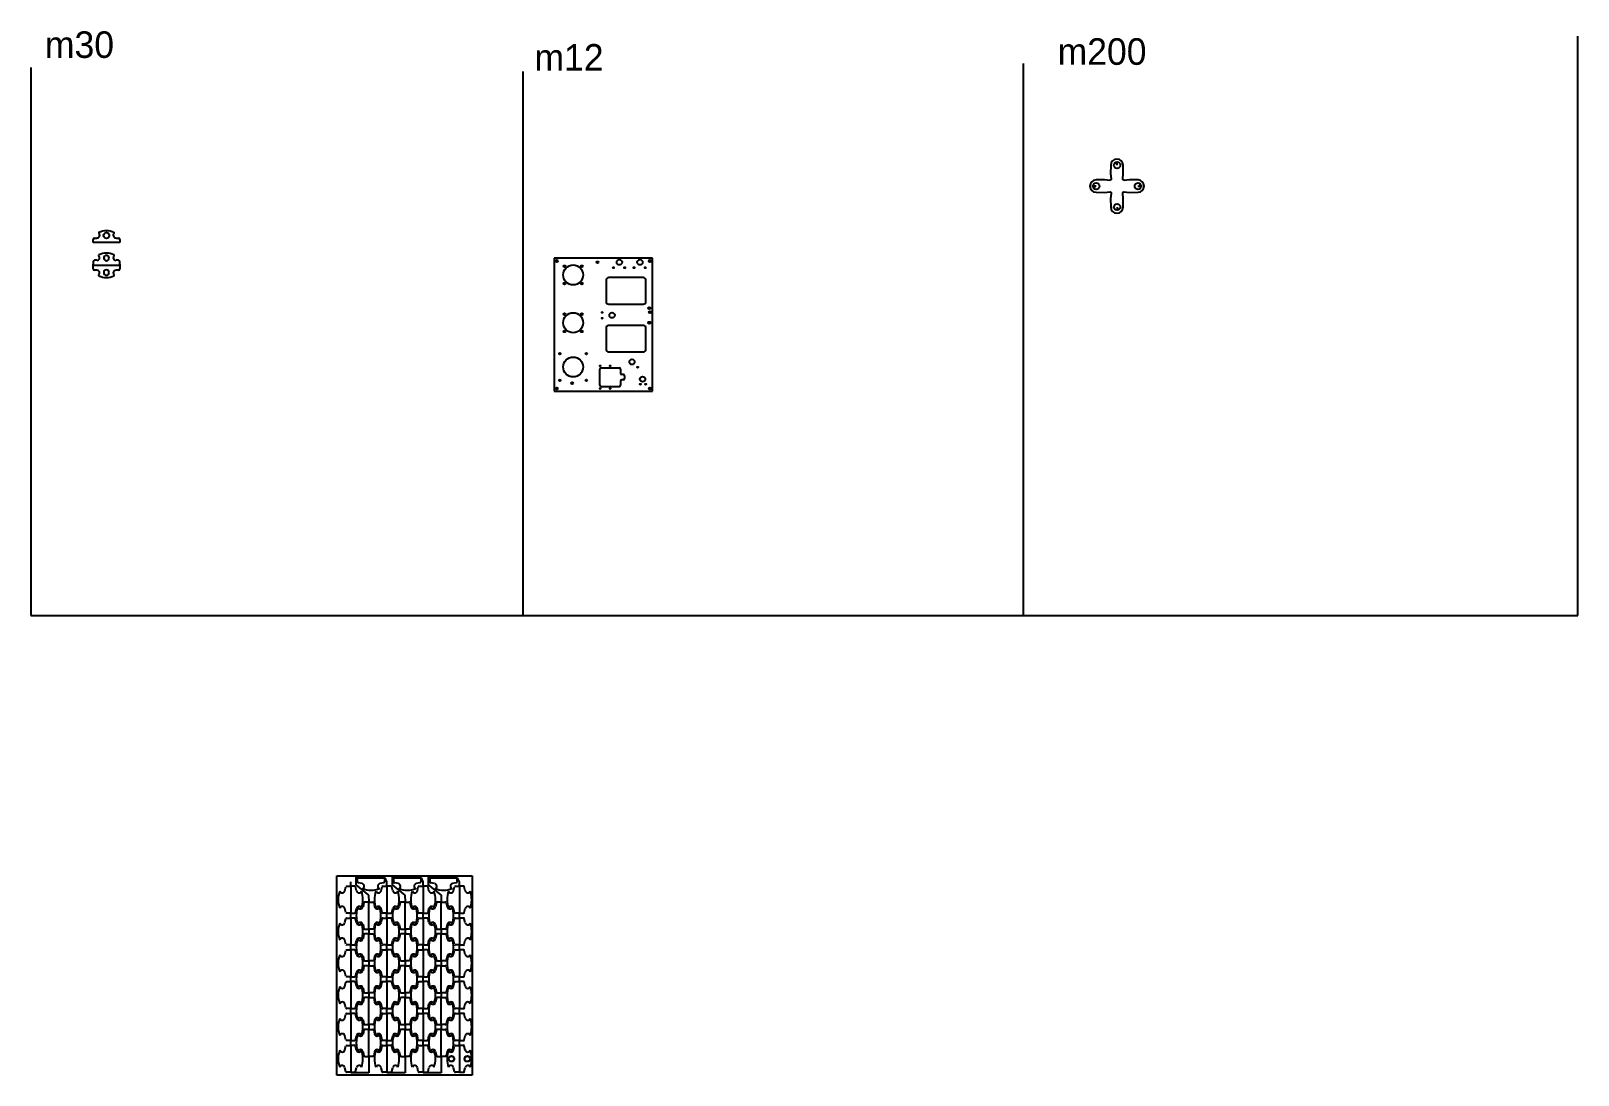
# Model space of a CAD drawing. Extents: x -2938 to 8704, y -3088 to 4774.
import ezdxf

# ---------------------------------------------------------------- set-up
doc = ezdxf.new("R2010")
doc.units = 0
doc.layers.get('0').update_dxf_attribs({"linetype": 'CONTINUOUS'})

msp = doc.modelspace()

# ---------------------------------------------------------------- linework, layer by layer
for p, q in [((8704, 372), (8704, 4734)), ((-2938, 4499), (-2938, 372)), ((765, 372), (765, 4469)), ((4530, 372), (4530, 4530)), ((-2470, 3180), (-2470, 3205)), ((-2270, 3180), (-2470, 3180)), ((-2460, 3215), (-2442, 3215)), ((-2298, 3215), (-2280, 3215)), ((-2270, 3205), (-2270, 3180)), ((-2471, 3036), (-2471, 3010)), ((-2442, 3047), (-2460, 3047)), ((-2381, 3067), (-2391, 3064)), ((-2391, 3064), (-2381, 3062)), ((-2280, 3047), (-2298, 3047)), ((-2269, 3010), (-2269, 3036)), ((1000, 3062), (1000, 2062)), ((1740, 3062), (1000, 3062)), ((1740, 2062), (1740, 3062)), ((-2471, 3010), (-2478, 3010)), ((-2471, 2984), (-2471, 3010)), ((-2471, 3010), (-2269, 3010)), ((-2442, 2973), (-2460, 2973)), ((-2391, 2955), (-2381, 2957)), ((-2381, 2952), (-2391, 2955)), ((-2280, 2973), (-2298, 2973)), ((-2262, 3010), (-2269, 3010)), ((-2269, 3010), (-2269, 2984)), ((1670, 2917), (1410, 2917)), ((1390, 2897), (1390, 2737)), ((1690, 2737), (1690, 2897)), ((1410, 2717), (1670, 2717)), ((1740, 2577), (1740, 2687)), ((1740, 2062), (1740, 2577)), ((1390, 2537), (1390, 2377)), ((1670, 2557), (1410, 2557)), ((1690, 2377), (1690, 2537)), ((1410, 2357), (1670, 2357)), ((1342, 2107), (1342, 2227)), ((1352, 2237), (1488, 2237)), ((1498, 2227), (1498, 2197)), ((1352, 2097), (1488, 2097)), ((1498, 2137), (1498, 2107)), ((1518, 2187), (1508, 2187)), ((1518, 2147), (1508, 2147)), ((1528, 2177), (1528, 2157)), ((1000, 2062), (1740, 2062)), ((-2938, 372), (765, 372)), ((765, 372), (4530, 372)), ((4530, 372), (8704, 372)), ((-637, -1588), (383, -1588)), ((-637, -3088), (-637, -1588)), ((-278, -1598), (-493, -1598)), ((-493, -1598), (-493, -1655)), ((-481, -1633), (-481, -1603)), ((-481, -1603), (-278, -1603)), ((-278, -1603), (-278, -1598)), ((-273, -1603), (-278, -1603)), ((-278, -1603), (-278, -1633)), ((-259, -1632), (-273, -1603)), ((-5, -1598), (-220, -1598)), ((-220, -1598), (-220, -1655)), ((-208, -1633), (-208, -1603)), ((-208, -1603), (-5, -1603)), ((-5, -1603), (-5, -1598)), ((0, -1603), (-5, -1603)), ((-5, -1603), (-5, -1633)), ((14, -1632), (0, -1603)), ((268, -1598), (52, -1598)), ((52, -1598), (52, -1655)), ((65, -1633), (65, -1603)), ((65, -1603), (268, -1603)), ((268, -1603), (268, -1598)), ((273, -1603), (268, -1603)), ((268, -1603), (268, -1633)), ((286, -1632), (273, -1603)), ((383, -1588), (383, -3088)), ((-576, -1700), (-569, -1671)), ((-563, -1665), (-532, -1665)), ((-532, -1665), (-532, -1632)), ((-502, -1665), (-532, -1665)), ((-532, -1665), (-532, -1868)), ((-489, -1700), (-495, -1671)), ((-493, -1655), (-397, -1732)), ((-446, -1646), (-475, -1639)), ((-397, -1732), (-396, -1782)), ((-283, -1639), (-312, -1646)), ((-303, -1700), (-296, -1671)), ((-290, -1665), (-259, -1665)), ((-259, -1665), (-259, -1632)), ((-229, -1665), (-259, -1665)), ((-259, -1665), (-259, -1868)), ((-216, -1700), (-222, -1671)), ((-220, -1655), (-124, -1732)), ((-173, -1646), (-203, -1639)), ((-124, -1732), (-123, -1782)), ((-10, -1639), (-40, -1646)), ((-30, -1700), (-23, -1671)), ((-17, -1665), (14, -1665)), ((14, -1665), (14, -1632)), ((44, -1665), (14, -1665)), ((14, -1665), (14, -1868)), ((57, -1700), (50, -1671)), ((52, -1655), (149, -1732)), ((100, -1646), (70, -1639)), ((149, -1732), (150, -1782)), ((263, -1639), (233, -1646)), ((243, -1700), (250, -1671)), ((256, -1665), (286, -1665)), ((286, -1665), (286, -1632)), ((317, -1665), (286, -1665)), ((286, -1665), (286, -1868)), ((330, -1700), (323, -1671)), ((-569, -1863), (-576, -1834)), ((-495, -1863), (-489, -1834)), ((-433, -1790), (-439, -1820)), ((-396, -1785), (-426, -1785)), ((-396, -1782), (-396, -1785)), ((-396, -1785), (-366, -1785)), ((-396, -1988), (-396, -1785)), ((-359, -1790), (-353, -1820)), ((-296, -1863), (-303, -1834)), ((-222, -1863), (-216, -1834)), ((-160, -1790), (-167, -1820)), ((-123, -1785), (-154, -1785)), ((-123, -1782), (-123, -1785)), ((-123, -1785), (-93, -1785)), ((-123, -1988), (-123, -1785)), ((-86, -1790), (-80, -1820)), ((-23, -1863), (-30, -1834)), ((50, -1863), (57, -1834)), ((113, -1790), (106, -1820)), ((150, -1785), (119, -1785)), ((150, -1782), (150, -1785)), ((150, -1785), (180, -1785)), ((150, -1988), (150, -1785)), ((187, -1790), (193, -1820)), ((250, -1863), (243, -1834)), ((323, -1863), (330, -1834)), ((-576, -1940), (-569, -1910)), ((-532, -1868), (-563, -1868)), ((-563, -1905), (-532, -1905)), ((-532, -1871), (-532, -1868)), ((-532, -1868), (-502, -1868)), ((-532, -1905), (-532, -1871)), ((-502, -1905), (-532, -1905)), ((-532, -1905), (-532, -2108)), ((-489, -1940), (-495, -1910)), ((-439, -1953), (-433, -1983)), ((-353, -1953), (-359, -1983)), ((-303, -1940), (-296, -1910)), ((-259, -1868), (-290, -1868)), ((-290, -1905), (-259, -1905)), ((-259, -1871), (-259, -1868)), ((-259, -1868), (-229, -1868)), ((-259, -1905), (-259, -1871)), ((-229, -1905), (-259, -1905)), ((-259, -1905), (-259, -2108)), ((-216, -1940), (-222, -1910)), ((-167, -1953), (-160, -1983)), ((-80, -1953), (-86, -1983)), ((-30, -1940), (-23, -1910)), ((14, -1868), (-17, -1868)), ((-17, -1905), (14, -1905)), ((14, -1871), (14, -1868)), ((14, -1868), (44, -1868)), ((14, -1905), (14, -1871)), ((44, -1905), (14, -1905)), ((14, -1905), (14, -2108)), ((57, -1940), (50, -1910)), ((106, -1953), (113, -1983)), ((193, -1953), (187, -1983)), ((243, -1940), (250, -1910)), ((286, -1868), (256, -1868)), ((256, -1905), (286, -1905)), ((286, -1871), (286, -1868)), ((286, -1868), (317, -1868)), ((286, -1905), (286, -1871)), ((317, -1905), (286, -1905)), ((286, -1905), (286, -2108)), ((330, -1940), (323, -1910)), ((-569, -2103), (-576, -2073)), ((-495, -2103), (-489, -2073)), ((-433, -2030), (-439, -2060)), ((-426, -1988), (-396, -1988)), ((-396, -2025), (-426, -2025)), ((-366, -1988), (-396, -1988)), ((-396, -1988), (-396, -2022)), ((-396, -2022), (-396, -2025)), ((-396, -2025), (-366, -2025)), ((-396, -2228), (-396, -2025)), ((-359, -2030), (-353, -2060)), ((-296, -2103), (-303, -2073)), ((-222, -2103), (-216, -2073)), ((-160, -2030), (-167, -2060)), ((-154, -1988), (-123, -1988)), ((-123, -2025), (-154, -2025)), ((-93, -1988), (-123, -1988)), ((-123, -1988), (-123, -2022)), ((-123, -2022), (-123, -2025)), ((-123, -2025), (-93, -2025)), ((-123, -2228), (-123, -2025)), ((-86, -2030), (-80, -2060)), ((-23, -2103), (-30, -2073)), ((50, -2103), (57, -2073)), ((113, -2030), (106, -2060)), ((119, -1988), (150, -1988)), ((150, -2025), (119, -2025)), ((180, -1988), (150, -1988)), ((150, -1988), (150, -2022)), ((150, -2022), (150, -2025)), ((150, -2025), (180, -2025)), ((150, -2228), (150, -2025)), ((187, -2030), (193, -2060)), ((250, -2103), (243, -2073)), ((323, -2103), (330, -2073)), ((-576, -2180), (-569, -2150)), ((-532, -2108), (-563, -2108)), ((-563, -2145), (-532, -2145)), ((-532, -2111), (-532, -2108)), ((-532, -2108), (-502, -2108)), ((-532, -2145), (-532, -2111)), ((-502, -2145), (-532, -2145)), ((-532, -2145), (-532, -2348)), ((-489, -2180), (-495, -2150)), ((-439, -2193), (-433, -2223)), ((-353, -2193), (-359, -2223)), ((-303, -2180), (-296, -2150)), ((-259, -2108), (-290, -2108)), ((-290, -2145), (-259, -2145)), ((-259, -2111), (-259, -2108)), ((-259, -2108), (-229, -2108)), ((-259, -2145), (-259, -2111)), ((-229, -2145), (-259, -2145)), ((-259, -2145), (-259, -2348)), ((-216, -2180), (-222, -2150)), ((-167, -2193), (-160, -2223)), ((-80, -2193), (-86, -2223)), ((-30, -2180), (-23, -2150)), ((14, -2108), (-17, -2108)), ((-17, -2145), (14, -2145)), ((14, -2111), (14, -2108)), ((14, -2108), (44, -2108)), ((14, -2145), (14, -2111)), ((44, -2145), (14, -2145)), ((14, -2145), (14, -2348)), ((57, -2180), (50, -2150)), ((106, -2193), (113, -2223)), ((193, -2193), (187, -2223)), ((243, -2180), (250, -2150)), ((286, -2108), (256, -2108)), ((256, -2145), (286, -2145)), ((286, -2111), (286, -2108)), ((286, -2108), (317, -2108)), ((286, -2145), (286, -2111)), ((317, -2145), (286, -2145)), ((286, -2145), (286, -2348)), ((330, -2180), (323, -2150)), ((-569, -2343), (-576, -2313)), ((-495, -2343), (-489, -2313)), ((-433, -2270), (-439, -2300)), ((-426, -2228), (-396, -2228)), ((-396, -2265), (-426, -2265)), ((-366, -2228), (-396, -2228)), ((-396, -2228), (-396, -2262)), ((-396, -2262), (-396, -2265)), ((-396, -2265), (-366, -2265)), ((-396, -2468), (-396, -2265)), ((-359, -2270), (-353, -2300)), ((-296, -2343), (-303, -2313)), ((-222, -2343), (-216, -2313)), ((-160, -2270), (-167, -2300)), ((-154, -2228), (-123, -2228)), ((-123, -2265), (-154, -2265)), ((-93, -2228), (-123, -2228)), ((-123, -2228), (-123, -2262)), ((-123, -2262), (-123, -2265)), ((-123, -2265), (-93, -2265)), ((-123, -2468), (-123, -2265)), ((-86, -2270), (-80, -2300)), ((-23, -2343), (-30, -2313)), ((50, -2343), (57, -2313)), ((113, -2270), (106, -2300)), ((119, -2228), (150, -2228)), ((150, -2265), (119, -2265)), ((180, -2228), (150, -2228)), ((150, -2228), (150, -2262)), ((150, -2262), (150, -2265)), ((150, -2265), (180, -2265)), ((150, -2468), (150, -2265)), ((187, -2270), (193, -2300)), ((250, -2343), (243, -2313)), ((323, -2343), (330, -2313)), ((-576, -2419), (-569, -2389)), ((-532, -2348), (-563, -2348)), ((-563, -2384), (-532, -2384)), ((-532, -2351), (-532, -2348)), ((-532, -2348), (-502, -2348)), ((-532, -2384), (-532, -2351)), ((-502, -2384), (-532, -2384)), ((-532, -2384), (-532, -2587)), ((-489, -2419), (-495, -2389)), ((-439, -2433), (-433, -2463)), ((-353, -2433), (-359, -2463)), ((-303, -2419), (-296, -2389)), ((-259, -2348), (-290, -2348)), ((-290, -2384), (-259, -2384)), ((-259, -2351), (-259, -2348)), ((-259, -2348), (-229, -2348)), ((-259, -2384), (-259, -2351)), ((-229, -2384), (-259, -2384)), ((-259, -2384), (-259, -2587)), ((-216, -2419), (-222, -2389)), ((-167, -2433), (-160, -2463)), ((-80, -2433), (-86, -2463)), ((-30, -2419), (-23, -2389)), ((14, -2348), (-17, -2348)), ((-17, -2384), (14, -2384)), ((14, -2351), (14, -2348)), ((14, -2348), (44, -2348)), ((14, -2384), (14, -2351)), ((44, -2384), (14, -2384)), ((14, -2384), (14, -2587)), ((57, -2419), (50, -2389)), ((106, -2433), (113, -2463)), ((193, -2433), (187, -2463)), ((243, -2419), (250, -2389)), ((286, -2348), (256, -2348)), ((256, -2384), (286, -2384)), ((286, -2351), (286, -2348)), ((286, -2348), (317, -2348)), ((286, -2384), (286, -2351)), ((317, -2384), (286, -2384)), ((286, -2384), (286, -2587)), ((330, -2419), (323, -2389)), ((-569, -2582), (-576, -2552)), ((-495, -2582), (-489, -2552)), ((-433, -2509), (-439, -2539)), ((-426, -2468), (-396, -2468)), ((-396, -2504), (-426, -2504)), ((-366, -2468), (-396, -2468)), ((-396, -2468), (-396, -2501)), ((-396, -2501), (-396, -2504)), ((-396, -2504), (-366, -2504)), ((-396, -2707), (-396, -2504)), ((-359, -2509), (-353, -2539)), ((-296, -2582), (-303, -2552)), ((-222, -2582), (-216, -2552)), ((-160, -2509), (-167, -2539)), ((-154, -2468), (-123, -2468)), ((-123, -2504), (-154, -2504)), ((-93, -2468), (-123, -2468)), ((-123, -2468), (-123, -2501)), ((-123, -2501), (-123, -2504)), ((-123, -2504), (-93, -2504)), ((-123, -2707), (-123, -2504)), ((-86, -2509), (-80, -2539)), ((-23, -2582), (-30, -2552)), ((50, -2582), (57, -2552)), ((113, -2509), (106, -2539)), ((119, -2468), (150, -2468)), ((150, -2504), (119, -2504)), ((180, -2468), (150, -2468)), ((150, -2468), (150, -2501)), ((150, -2501), (150, -2504)), ((150, -2504), (180, -2504)), ((150, -2707), (150, -2504)), ((187, -2509), (193, -2539)), ((250, -2582), (243, -2552)), ((323, -2582), (330, -2552)), ((-576, -2659), (-569, -2629)), ((-532, -2587), (-563, -2587)), ((-563, -2624), (-532, -2624)), ((-532, -2590), (-532, -2587)), ((-532, -2587), (-502, -2587)), ((-532, -2624), (-532, -2590)), ((-502, -2624), (-532, -2624)), ((-532, -2624), (-532, -2827)), ((-489, -2659), (-495, -2629)), ((-439, -2672), (-433, -2702)), ((-353, -2672), (-359, -2702)), ((-303, -2659), (-296, -2629)), ((-259, -2587), (-290, -2587)), ((-290, -2624), (-259, -2624)), ((-259, -2590), (-259, -2587)), ((-259, -2587), (-229, -2587)), ((-259, -2624), (-259, -2590)), ((-229, -2624), (-259, -2624)), ((-259, -2624), (-259, -2827)), ((-216, -2659), (-222, -2629)), ((-167, -2672), (-160, -2702)), ((-80, -2672), (-86, -2702)), ((-30, -2659), (-23, -2629)), ((14, -2587), (-17, -2587)), ((-17, -2624), (14, -2624)), ((14, -2590), (14, -2587)), ((14, -2587), (44, -2587)), ((14, -2624), (14, -2590)), ((44, -2624), (14, -2624)), ((14, -2624), (14, -2827)), ((57, -2659), (50, -2629)), ((106, -2672), (113, -2702)), ((193, -2672), (187, -2702)), ((243, -2659), (250, -2629)), ((286, -2587), (256, -2587)), ((256, -2624), (286, -2624)), ((286, -2590), (286, -2587)), ((286, -2587), (317, -2587)), ((286, -2624), (286, -2590)), ((317, -2624), (286, -2624)), ((286, -2624), (286, -2827)), ((330, -2659), (323, -2629)), ((-569, -2822), (-576, -2792)), ((-495, -2822), (-489, -2792)), ((-433, -2749), (-439, -2779)), ((-426, -2707), (-396, -2707)), ((-396, -2744), (-426, -2744)), ((-366, -2707), (-396, -2707)), ((-396, -2707), (-396, -2741)), ((-396, -2741), (-396, -2744)), ((-396, -2744), (-366, -2744)), ((-396, -2947), (-396, -2744)), ((-359, -2749), (-353, -2779)), ((-296, -2822), (-303, -2792)), ((-222, -2822), (-216, -2792)), ((-160, -2749), (-167, -2779)), ((-154, -2707), (-123, -2707)), ((-123, -2744), (-154, -2744)), ((-93, -2707), (-123, -2707)), ((-123, -2707), (-123, -2741)), ((-123, -2741), (-123, -2744)), ((-123, -2744), (-93, -2744)), ((-123, -2947), (-123, -2744)), ((-86, -2749), (-80, -2779)), ((-23, -2822), (-30, -2792)), ((50, -2822), (57, -2792)), ((113, -2749), (106, -2779)), ((119, -2707), (150, -2707)), ((150, -2744), (119, -2744)), ((180, -2707), (150, -2707)), ((150, -2707), (150, -2741)), ((150, -2741), (150, -2744)), ((150, -2744), (180, -2744)), ((150, -2947), (150, -2744)), ((187, -2749), (193, -2779)), ((250, -2822), (243, -2792)), ((323, -2822), (330, -2792)), ((-576, -2898), (-569, -2869)), ((-532, -2827), (-563, -2827)), ((-563, -2864), (-532, -2864)), ((-532, -2830), (-532, -2827)), ((-532, -2827), (-502, -2827)), ((-532, -2864), (-532, -2830)), ((-502, -2864), (-532, -2864)), ((-532, -2864), (-532, -3067)), ((-489, -2898), (-495, -2869)), ((-303, -2898), (-296, -2869)), ((-259, -2827), (-290, -2827)), ((-290, -2864), (-259, -2864)), ((-259, -2830), (-259, -2827)), ((-259, -2827), (-229, -2827)), ((-259, -2864), (-259, -2830)), ((-229, -2864), (-259, -2864)), ((-259, -2864), (-259, -3067)), ((-216, -2898), (-222, -2869)), ((-30, -2898), (-23, -2869)), ((14, -2827), (-17, -2827)), ((-17, -2864), (14, -2864)), ((14, -2830), (14, -2827)), ((14, -2827), (44, -2827)), ((14, -2864), (14, -2830)), ((44, -2864), (14, -2864)), ((14, -2864), (14, -3067)), ((57, -2898), (50, -2869)), ((243, -2898), (250, -2869)), ((286, -2827), (256, -2827)), ((256, -2864), (286, -2864)), ((286, -2830), (286, -2827)), ((286, -2827), (317, -2827)), ((286, -2864), (286, -2830)), ((317, -2864), (286, -2864)), ((286, -2864), (286, -3067)), ((330, -2898), (323, -2869)), ((-439, -2912), (-433, -2942)), ((-426, -2947), (-396, -2947)), ((-366, -2947), (-396, -2947)), ((-396, -2947), (-396, -2980)), ((-396, -2980), (-396, -3072)), ((-353, -2912), (-359, -2942)), ((-167, -2912), (-160, -2942)), ((-154, -2947), (-123, -2947)), ((-93, -2947), (-123, -2947)), ((-123, -2947), (-123, -2980)), ((-123, -2980), (-123, -3072)), ((-80, -2912), (-86, -2942)), ((106, -2912), (113, -2942)), ((119, -2947), (150, -2947)), ((180, -2947), (150, -2947)), ((150, -2947), (150, -2980)), ((150, -2980), (150, -3072)), ((193, -2912), (187, -2942)), ((383, -3088), (-637, -3088)), ((-569, -3061), (-576, -3032)), ((-532, -3067), (-563, -3067)), ((-532, -3070), (-532, -3067)), ((-532, -3067), (-502, -3067)), ((-396, -3072), (-532, -3070)), ((-495, -3061), (-489, -3032)), ((-296, -3061), (-303, -3032)), ((-259, -3067), (-290, -3067)), ((-259, -3070), (-259, -3067)), ((-259, -3067), (-229, -3067)), ((-123, -3072), (-259, -3070)), ((-222, -3061), (-216, -3032)), ((-23, -3061), (-30, -3032)), ((14, -3067), (-17, -3067)), ((14, -3070), (14, -3067)), ((14, -3067), (44, -3067)), ((150, -3072), (14, -3070)), ((50, -3061), (57, -3032)), ((250, -3061), (243, -3032)), ((286, -3067), (256, -3067)), ((286, -3070), (286, -3067)), ((286, -3067), (317, -3067)), ((323, -3061), (330, -3032))]:
    msp.add_line(p, q)
msp.add_lwpolyline([(5077, 3652, 0.984701), (5077, 3559), (5142, 3558), (5180, 3562, -0.473279), (5191, 3551), (5187, 3513), (5188, 3448, 0.984701), (5281, 3448), (5282, 3513), (5279, 3551, -0.473279), (5290, 3562), (5328, 3558), (5393, 3559, 0.984701), (5393, 3652), (5328, 3653), (5290, 3649, -0.473279), (5279, 3660), (5282, 3699), (5281, 3764, 0.984701), (5188, 3764), (5187, 3699), (5191, 3660, -0.473279), (5180, 3649), (5142, 3653)], format="xyb", close=True)
for points in [[(5235, 3763), (5235, 3788, -1), (5235, 3739, -1), (5235, 3788), (5228, 3768)], [(5077, 3606), (5053, 3606, -1), (5102, 3606, -1), (5053, 3606), (5072, 3599)], [(5392, 3606), (5417, 3606, -1), (5368, 3606, -1), (5417, 3606), (5398, 3612)], [(5235, 3448), (5235, 3424, -1), (5235, 3473, -1), (5235, 3424), (5242, 3443)]]:
    msp.add_lwpolyline(points, format="xyb")
for centre, radius in [((-2370, 3234), 21.5), ((1020, 3042), 8), ((1325, 3032), 7), ((1490, 3032), 20), ((1645, 3032), 20), ((1720, 3042), 8), ((1142, 2937), 75), ((1077, 3002), 7), ((1207, 3002), 7), ((1445, 2992), 4), ((1530, 2992), 4), ((1600, 2992), 4), ((1685, 2992), 4), ((1077, 2872), 7), ((1207, 2872), 7), ((1715, 2687), 8), ((1142, 2577), 75), ((1077, 2642), 7), ((1207, 2642), 7), ((1360, 2655), 4), ((1360, 2611), 4), ((1435, 2633), 20), ((1715, 2577), 8), ((1720, 2657), 8), ((1077, 2512), 7), ((1207, 2512), 7), ((1042, 2344), 6), ((1242, 2344), 6), ((1142, 2244), 75), ((1345, 2252), 4), ((1420, 2252), 4), ((1585, 2282), 20), ((1628, 2242), 4), ((1042, 2144), 6), ((1135, 2122), 8), ((1242, 2144), 6), ((1648, 2114), 4), ((1665, 2152), 20), ((1688, 2114), 4), ((1020, 2082), 8), ((1345, 2082), 4), ((1420, 2082), 4), ((1720, 2082), 8), ((226, -2965), 21.5), ((226, -2965), 20), ((346, -2965), 21.5), ((346, -2965), 20)]:
    msp.add_circle(centre, radius)
for centre, radius, start, end in [((-2370, 3143), 127, 63.7655, 116.2345), ((-2460, 3205), 10, 90, 180), ((-2442, 3237), 21.5, 270, 46.1746), ((-2425, 3255), 3, 116.2345, 226.1746), ((-2298, 3237), 21.5, 133.8254, 270), ((-2315, 3255), 3, 313.8254, 63.7655), ((-2280, 3205), 10, 0, 90), ((-2460, 3036), 11, 90, 180), ((-2442, 3067), 20.5, 270, 46.1746), ((-2425, 3085), 4, 116.2345, 226.1746), ((-2370, 2973), 128, 63.7655, 116.2345), ((-2370, 3064), 20.5, 0, 180), ((-2370, 3064), 20.5, 180, 0), ((-2298, 3067), 20.5, 133.8254, 270), ((-2315, 3085), 4, 313.8254, 63.7655), ((-2280, 3036), 11, 0, 90), ((-2460, 2984), 11, 180, 270), ((-2442, 2952), 20.5, 313.8254, 90), ((-2425, 2934), 4, 133.8254, 243.7655), ((-2370, 3046), 128, 243.7655, 296.2345), ((-2370, 2955), 20.5, 0, 180), ((-2370, 2955), 20.5, 180, 0), ((-2298, 2952), 20.5, 90, 226.1746), ((-2315, 2934), 4, 296.2345, 46.1746), ((-2280, 2984), 11, 270, 0), ((1410, 2897), 20, 90, 180), ((1670, 2897), 20, 0, 90), ((1410, 2737), 20, 180, 270), ((1670, 2737), 20, 270, 0), ((1410, 2537), 20, 90, 180), ((1670, 2537), 20, 0, 90), ((1410, 2377), 20, 180, 270), ((1670, 2377), 20, 270, 0), ((1352, 2227), 10, 90, 180), ((1488, 2227), 10, 0, 90), ((1352, 2107), 10, 180, 270), ((1488, 2107), 10, 270, 0), ((1508, 2197), 10, 180, 270), ((1508, 2137), 10, 90, 180), ((1518, 2177), 10, 0, 90), ((1518, 2157), 10, 270, 0), ((-439, -1767), 187, 159.9525, 200.0475), ((-595, -1696), 20, 200.3891, 347.5333), ((-563, -1672), 6.5, 90, 167.5333), ((-502, -1672), 6.5, 12.4667, 90), ((-469, -1696), 20, 192.4667, 339.6109), ((-474, -1633), 6.5, 180, 257.5333), ((-626, -1767), 186, 339.9525, 20.0475), ((-450, -1666), 20, 290.3891, 77.5333), ((-379, -1509), 186, 249.9525, 290.0475), ((-166, -1767), 187, 159.9525, 200.0475), ((-322, -1696), 20, 200.3891, 347.5333), ((-308, -1666), 20, 102.4667, 249.6109), ((-290, -1672), 6.5, 90, 167.5333), ((-284, -1633), 6.5, 282.4667, 360), ((-229, -1672), 6.5, 12.4667, 90), ((-196, -1696), 20, 192.4667, 339.6109), ((-201, -1633), 6.5, 180, 257.5333), ((-353, -1767), 186, 339.9525, 20.0475), ((-177, -1666), 20, 290.3891, 77.5333), ((-106, -1509), 186, 249.9525, 290.0475), ((107, -1767), 187, 159.9525, 200.0475), ((-49, -1696), 20, 200.3891, 347.5333), ((-35, -1666), 20, 102.4667, 249.6109), ((-17, -1672), 6.5, 90, 167.5333), ((-11, -1633), 6.5, 282.4667, 360), ((44, -1672), 6.5, 12.4667, 90), ((77, -1696), 20, 192.4667, 339.6109), ((72, -1633), 6.5, 180, 257.5333), ((-80, -1767), 186, 339.9525, 20.0475), ((96, -1666), 20, 290.3891, 77.5333), ((167, -1509), 186, 249.9525, 290.0475), ((380, -1767), 187, 159.9525, 200.0475), ((223, -1696), 20, 200.3891, 347.5333), ((238, -1666), 20, 102.4667, 249.6109), ((256, -1672), 6.5, 90, 167.5333), ((262, -1633), 6.5, 282.4667, 360), ((317, -1672), 6.5, 12.4667, 90), ((349, -1696), 20, 192.4667, 339.6109), ((193, -1767), 186, 339.9525, 20.0475), ((-595, -1838), 20, 12.4667, 159.6109), ((-469, -1838), 20, 20.3891, 167.5333), ((-303, -1887), 187, 159.9525, 200.0475), ((-459, -1816), 20, 200.3891, 347.5333), ((-426, -1792), 6.5, 90, 167.5333), ((-366, -1792), 6.5, 12.4667, 90), ((-333, -1816), 20, 192.4667, 339.6109), ((-322, -1838), 20, 12.4667, 159.6109), ((-490, -1887), 186, 339.9525, 20.0475), ((-196, -1838), 20, 20.3891, 167.5333), ((-30, -1887), 187, 159.9525, 200.0475), ((-186, -1816), 20, 200.3891, 347.5333), ((-154, -1792), 6.5, 90, 167.5333), ((-93, -1792), 6.5, 12.4667, 90), ((-60, -1816), 20, 192.4667, 339.6109), ((-49, -1838), 20, 12.4667, 159.6109), ((-217, -1887), 186, 339.9525, 20.0475), ((77, -1838), 20, 20.3891, 167.5333), ((243, -1887), 187, 159.9525, 200.0475), ((87, -1816), 20, 200.3891, 347.5333), ((119, -1792), 6.5, 90, 167.5333), ((180, -1792), 6.5, 12.4667, 90), ((213, -1816), 20, 192.4667, 339.6109), ((223, -1838), 20, 12.4667, 159.6109), ((56, -1887), 186, 339.9525, 20.0475), ((349, -1838), 20, 20.3891, 167.5333), ((-439, -2007), 187, 159.9525, 200.0475), ((-595, -1936), 20, 200.3891, 347.5333), ((-563, -1862), 6.5, 192.4667, 270), ((-563, -1912), 6.5, 90, 167.5333), ((-502, -1862), 6.5, 270, 347.5333), ((-502, -1912), 6.5, 12.4667, 90), ((-469, -1936), 20, 192.4667, 339.6109), ((-459, -1958), 20, 12.4667, 159.6109), ((-626, -2007), 186, 339.9525, 20.0475), ((-333, -1958), 20, 20.3891, 167.5333), ((-166, -2007), 187, 159.9525, 200.0475), ((-322, -1936), 20, 200.3891, 347.5333), ((-290, -1862), 6.5, 192.4667, 270), ((-290, -1912), 6.5, 90, 167.5333), ((-229, -1862), 6.5, 270, 347.5333), ((-229, -1912), 6.5, 12.4667, 90), ((-196, -1936), 20, 192.4667, 339.6109), ((-186, -1958), 20, 12.4667, 159.6109), ((-353, -2007), 186, 339.9525, 20.0475), ((-60, -1958), 20, 20.3891, 167.5333), ((107, -2007), 187, 159.9525, 200.0475), ((-49, -1936), 20, 200.3891, 347.5333), ((-17, -1862), 6.5, 192.4667, 270), ((-17, -1912), 6.5, 90, 167.5333), ((44, -1862), 6.5, 270, 347.5333), ((44, -1912), 6.5, 12.4667, 90), ((77, -1936), 20, 192.4667, 339.6109), ((87, -1958), 20, 12.4667, 159.6109), ((-80, -2007), 186, 339.9525, 20.0475), ((213, -1958), 20, 20.3891, 167.5333), ((380, -2007), 187, 159.9525, 200.0475), ((223, -1936), 20, 200.3891, 347.5333), ((256, -1862), 6.5, 192.4667, 270), ((256, -1912), 6.5, 90, 167.5333), ((317, -1862), 6.5, 270, 347.5333), ((317, -1912), 6.5, 12.4667, 90), ((349, -1936), 20, 192.4667, 339.6109), ((193, -2007), 186, 339.9525, 20.0475), ((-595, -2077), 20, 12.4667, 159.6109), ((-469, -2077), 20, 20.3891, 167.5333), ((-303, -2126), 187, 159.9525, 200.0475), ((-459, -2056), 20, 200.3891, 347.5333), ((-426, -1982), 6.5, 192.4667, 270), ((-426, -2031), 6.5, 90, 167.5333), ((-366, -1982), 6.5, 270, 347.5333), ((-366, -2031), 6.5, 12.4667, 90), ((-333, -2056), 20, 192.4667, 339.6109), ((-322, -2077), 20, 12.4667, 159.6109), ((-490, -2126), 186, 339.9525, 20.0475), ((-196, -2077), 20, 20.3891, 167.5333), ((-30, -2126), 187, 159.9525, 200.0475), ((-186, -2056), 20, 200.3891, 347.5333), ((-154, -1982), 6.5, 192.4667, 270), ((-154, -2031), 6.5, 90, 167.5333), ((-93, -1982), 6.5, 270, 347.5333), ((-93, -2031), 6.5, 12.4667, 90), ((-60, -2056), 20, 192.4667, 339.6109), ((-49, -2077), 20, 12.4667, 159.6109), ((-217, -2126), 186, 339.9525, 20.0475), ((77, -2077), 20, 20.3891, 167.5333), ((243, -2126), 187, 159.9525, 200.0475), ((87, -2056), 20, 200.3891, 347.5333), ((119, -1982), 6.5, 192.4667, 270), ((119, -2031), 6.5, 90, 167.5333), ((180, -1982), 6.5, 270, 347.5333), ((180, -2031), 6.5, 12.4667, 90), ((213, -2056), 20, 192.4667, 339.6109), ((223, -2077), 20, 12.4667, 159.6109), ((56, -2126), 186, 339.9525, 20.0475), ((349, -2077), 20, 20.3891, 167.5333), ((-439, -2246), 187, 159.9525, 200.0475), ((-595, -2175), 20, 200.3891, 347.5333), ((-563, -2102), 6.5, 192.4667, 270), ((-563, -2151), 6.5, 90, 167.5333), ((-502, -2102), 6.5, 270, 347.5333), ((-502, -2151), 6.5, 12.4667, 90), ((-469, -2175), 20, 192.4667, 339.6109), ((-459, -2197), 20, 12.4667, 159.6109), ((-626, -2246), 186, 339.9525, 20.0475), ((-333, -2197), 20, 20.3891, 167.5333), ((-166, -2246), 187, 159.9525, 200.0475), ((-322, -2175), 20, 200.3891, 347.5333), ((-290, -2102), 6.5, 192.4667, 270), ((-290, -2151), 6.5, 90, 167.5333), ((-229, -2102), 6.5, 270, 347.5333), ((-229, -2151), 6.5, 12.4667, 90), ((-196, -2175), 20, 192.4667, 339.6109), ((-186, -2197), 20, 12.4667, 159.6109), ((-353, -2246), 186, 339.9525, 20.0475), ((-60, -2197), 20, 20.3891, 167.5333), ((107, -2246), 187, 159.9525, 200.0475), ((-49, -2175), 20, 200.3891, 347.5333), ((-17, -2102), 6.5, 192.4667, 270), ((-17, -2151), 6.5, 90, 167.5333), ((44, -2102), 6.5, 270, 347.5333), ((44, -2151), 6.5, 12.4667, 90), ((77, -2175), 20, 192.4667, 339.6109), ((87, -2197), 20, 12.4667, 159.6109), ((-80, -2246), 186, 339.9525, 20.0475), ((213, -2197), 20, 20.3891, 167.5333), ((380, -2246), 187, 159.9525, 200.0475), ((223, -2175), 20, 200.3891, 347.5333), ((256, -2102), 6.5, 192.4667, 270), ((256, -2151), 6.5, 90, 167.5333), ((317, -2102), 6.5, 270, 347.5333), ((317, -2151), 6.5, 12.4667, 90), ((349, -2175), 20, 192.4667, 339.6109), ((193, -2246), 186, 339.9525, 20.0475), ((-595, -2317), 20, 12.4667, 159.6109), ((-469, -2317), 20, 20.3891, 167.5333), ((-303, -2366), 187, 159.9525, 200.0475), ((-459, -2295), 20, 200.3891, 347.5333), ((-426, -2221), 6.5, 192.4667, 270), ((-426, -2271), 6.5, 90, 167.5333), ((-366, -2221), 6.5, 270, 347.5333), ((-366, -2271), 6.5, 12.4667, 90), ((-333, -2295), 20, 192.4667, 339.6109), ((-322, -2317), 20, 12.4667, 159.6109), ((-490, -2366), 186, 339.9525, 20.0475), ((-196, -2317), 20, 20.3891, 167.5333), ((-30, -2366), 187, 159.9525, 200.0475), ((-186, -2295), 20, 200.3891, 347.5333), ((-154, -2221), 6.5, 192.4667, 270), ((-154, -2271), 6.5, 90, 167.5333), ((-93, -2221), 6.5, 270, 347.5333), ((-93, -2271), 6.5, 12.4667, 90), ((-60, -2295), 20, 192.4667, 339.6109), ((-49, -2317), 20, 12.4667, 159.6109), ((-217, -2366), 186, 339.9525, 20.0475), ((77, -2317), 20, 20.3891, 167.5333), ((243, -2366), 187, 159.9525, 200.0475), ((87, -2295), 20, 200.3891, 347.5333), ((119, -2221), 6.5, 192.4667, 270), ((119, -2271), 6.5, 90, 167.5333), ((180, -2221), 6.5, 270, 347.5333), ((180, -2271), 6.5, 12.4667, 90), ((213, -2295), 20, 192.4667, 339.6109), ((223, -2317), 20, 12.4667, 159.6109), ((56, -2366), 186, 339.9525, 20.0475), ((349, -2317), 20, 20.3891, 167.5333), ((-439, -2486), 187, 159.9525, 200.0475), ((-595, -2415), 20, 200.3891, 347.5333), ((-563, -2341), 6.5, 192.4667, 270), ((-563, -2391), 6.5, 90, 167.5333), ((-502, -2341), 6.5, 270, 347.5333), ((-502, -2391), 6.5, 12.4667, 90), ((-469, -2415), 20, 192.4667, 339.6109), ((-459, -2437), 20, 12.4667, 159.6109), ((-626, -2486), 186, 339.9525, 20.0475), ((-333, -2437), 20, 20.3891, 167.5333), ((-166, -2486), 187, 159.9525, 200.0475), ((-322, -2415), 20, 200.3891, 347.5333), ((-290, -2341), 6.5, 192.4667, 270), ((-290, -2391), 6.5, 90, 167.5333), ((-229, -2341), 6.5, 270, 347.5333), ((-229, -2391), 6.5, 12.4667, 90), ((-196, -2415), 20, 192.4667, 339.6109), ((-186, -2437), 20, 12.4667, 159.6109), ((-353, -2486), 186, 339.9525, 20.0475), ((-60, -2437), 20, 20.3891, 167.5333), ((107, -2486), 187, 159.9525, 200.0475), ((-49, -2415), 20, 200.3891, 347.5333), ((-17, -2341), 6.5, 192.4667, 270), ((-17, -2391), 6.5, 90, 167.5333), ((44, -2341), 6.5, 270, 347.5333), ((44, -2391), 6.5, 12.4667, 90), ((77, -2415), 20, 192.4667, 339.6109), ((87, -2437), 20, 12.4667, 159.6109), ((-80, -2486), 186, 339.9525, 20.0475), ((213, -2437), 20, 20.3891, 167.5333), ((380, -2486), 187, 159.9525, 200.0475), ((223, -2415), 20, 200.3891, 347.5333), ((256, -2341), 6.5, 192.4667, 270), ((256, -2391), 6.5, 90, 167.5333), ((317, -2341), 6.5, 270, 347.5333), ((317, -2391), 6.5, 12.4667, 90), ((349, -2415), 20, 192.4667, 339.6109), ((193, -2486), 186, 339.9525, 20.0475), ((-595, -2557), 20, 12.4667, 159.6109), ((-469, -2557), 20, 20.3891, 167.5333), ((-303, -2606), 187, 159.9525, 200.0475), ((-459, -2535), 20, 200.3891, 347.5333), ((-426, -2461), 6.5, 192.4667, 270), ((-426, -2511), 6.5, 90, 167.5333), ((-366, -2461), 6.5, 270, 347.5333), ((-366, -2511), 6.5, 12.4667, 90), ((-333, -2535), 20, 192.4667, 339.6109), ((-322, -2557), 20, 12.4667, 159.6109), ((-490, -2606), 186, 339.9525, 20.0475), ((-196, -2557), 20, 20.3891, 167.5333), ((-30, -2606), 187, 159.9525, 200.0475), ((-186, -2535), 20, 200.3891, 347.5333), ((-154, -2461), 6.5, 192.4667, 270), ((-154, -2511), 6.5, 90, 167.5333), ((-93, -2461), 6.5, 270, 347.5333), ((-93, -2511), 6.5, 12.4667, 90), ((-60, -2535), 20, 192.4667, 339.6109), ((-49, -2557), 20, 12.4667, 159.6109), ((-217, -2606), 186, 339.9525, 20.0475), ((77, -2557), 20, 20.3891, 167.5333), ((243, -2606), 187, 159.9525, 200.0475), ((87, -2535), 20, 200.3891, 347.5333), ((119, -2461), 6.5, 192.4667, 270), ((119, -2511), 6.5, 90, 167.5333), ((180, -2461), 6.5, 270, 347.5333), ((180, -2511), 6.5, 12.4667, 90), ((213, -2535), 20, 192.4667, 339.6109), ((223, -2557), 20, 12.4667, 159.6109), ((56, -2606), 186, 339.9525, 20.0475), ((349, -2557), 20, 20.3891, 167.5333), ((-439, -2725), 187, 159.9525, 200.0475), ((-595, -2655), 20, 200.3891, 347.5333), ((-563, -2581), 6.5, 192.4667, 270), ((-563, -2630), 6.5, 90, 167.5333), ((-502, -2581), 6.5, 270, 347.5333), ((-502, -2630), 6.5, 12.4667, 90), ((-469, -2655), 20, 192.4667, 339.6109), ((-459, -2677), 20, 12.4667, 159.6109), ((-626, -2725), 186, 339.9525, 20.0475), ((-333, -2677), 20, 20.3891, 167.5333), ((-166, -2725), 187, 159.9525, 200.0475), ((-322, -2655), 20, 200.3891, 347.5333), ((-290, -2581), 6.5, 192.4667, 270), ((-290, -2630), 6.5, 90, 167.5333), ((-229, -2581), 6.5, 270, 347.5333), ((-229, -2630), 6.5, 12.4667, 90), ((-196, -2655), 20, 192.4667, 339.6109), ((-186, -2677), 20, 12.4667, 159.6109), ((-353, -2725), 186, 339.9525, 20.0475), ((-60, -2677), 20, 20.3891, 167.5333), ((107, -2725), 187, 159.9525, 200.0475), ((-49, -2655), 20, 200.3891, 347.5333), ((-17, -2581), 6.5, 192.4667, 270), ((-17, -2630), 6.5, 90, 167.5333), ((44, -2581), 6.5, 270, 347.5333), ((44, -2630), 6.5, 12.4667, 90), ((77, -2655), 20, 192.4667, 339.6109), ((87, -2677), 20, 12.4667, 159.6109), ((-80, -2725), 186, 339.9525, 20.0475), ((213, -2677), 20, 20.3891, 167.5333), ((380, -2725), 187, 159.9525, 200.0475), ((223, -2655), 20, 200.3891, 347.5333), ((256, -2581), 6.5, 192.4667, 270), ((256, -2630), 6.5, 90, 167.5333), ((317, -2581), 6.5, 270, 347.5333), ((317, -2630), 6.5, 12.4667, 90), ((349, -2655), 20, 192.4667, 339.6109), ((193, -2725), 186, 339.9525, 20.0475), ((-595, -2796), 20, 12.4667, 159.6109), ((-469, -2796), 20, 20.3891, 167.5333), ((-303, -2845), 187, 159.9525, 200.0475), ((-459, -2774), 20, 200.3891, 347.5333), ((-426, -2701), 6.5, 192.4667, 270), ((-426, -2750), 6.5, 90, 167.5333), ((-366, -2701), 6.5, 270, 347.5333), ((-366, -2750), 6.5, 12.4667, 90), ((-333, -2774), 20, 192.4667, 339.6109), ((-322, -2796), 20, 12.4667, 159.6109), ((-490, -2845), 186, 339.9525, 20.0475), ((-196, -2796), 20, 20.3891, 167.5333), ((-30, -2845), 187, 159.9525, 200.0475), ((-186, -2774), 20, 200.3891, 347.5333), ((-154, -2701), 6.5, 192.4667, 270), ((-154, -2750), 6.5, 90, 167.5333), ((-93, -2701), 6.5, 270, 347.5333), ((-93, -2750), 6.5, 12.4667, 90), ((-60, -2774), 20, 192.4667, 339.6109), ((-49, -2796), 20, 12.4667, 159.6109), ((-217, -2845), 186, 339.9525, 20.0475), ((77, -2796), 20, 20.3891, 167.5333), ((243, -2845), 187, 159.9525, 200.0475), ((87, -2774), 20, 200.3891, 347.5333), ((119, -2701), 6.5, 192.4667, 270), ((119, -2750), 6.5, 90, 167.5333), ((180, -2701), 6.5, 270, 347.5333), ((180, -2750), 6.5, 12.4667, 90), ((213, -2774), 20, 192.4667, 339.6109), ((223, -2796), 20, 12.4667, 159.6109), ((56, -2845), 186, 339.9525, 20.0475), ((349, -2796), 20, 20.3891, 167.5333), ((-439, -2965), 187, 159.9525, 200.0475), ((-595, -2894), 20, 200.3891, 347.5333), ((-563, -2820), 6.5, 192.4667, 270), ((-563, -2870), 6.5, 90, 167.5333), ((-502, -2820), 6.5, 270, 347.5333), ((-502, -2870), 6.5, 12.4667, 90), ((-469, -2894), 20, 192.4667, 339.6109), ((-459, -2916), 20, 12.4667, 159.6109), ((-626, -2965), 186, 339.9525, 20.0475), ((-333, -2916), 20, 20.3891, 167.5333), ((-166, -2965), 187, 159.9525, 200.0475), ((-322, -2894), 20, 200.3891, 347.5333), ((-290, -2820), 6.5, 192.4667, 270), ((-290, -2870), 6.5, 90, 167.5333), ((-229, -2820), 6.5, 270, 347.5333), ((-229, -2870), 6.5, 12.4667, 90), ((-196, -2894), 20, 192.4667, 339.6109), ((-186, -2916), 20, 12.4667, 159.6109), ((-353, -2965), 186, 339.9525, 20.0475), ((-60, -2916), 20, 20.3891, 167.5333), ((107, -2965), 187, 159.9525, 200.0475), ((-49, -2894), 20, 200.3891, 347.5333), ((-17, -2820), 6.5, 192.4667, 270), ((-17, -2870), 6.5, 90, 167.5333), ((44, -2820), 6.5, 270, 347.5333), ((44, -2870), 6.5, 12.4667, 90), ((77, -2894), 20, 192.4667, 339.6109), ((87, -2916), 20, 12.4667, 159.6109), ((-80, -2965), 186, 339.9525, 20.0475), ((213, -2916), 20, 20.3891, 167.5333), ((380, -2965), 187, 159.9525, 200.0475), ((223, -2894), 20, 200.3891, 347.5333), ((256, -2820), 6.5, 192.4667, 270), ((256, -2870), 6.5, 90, 167.5333), ((317, -2820), 6.5, 270, 347.5333), ((317, -2870), 6.5, 12.4667, 90), ((349, -2894), 20, 192.4667, 339.6109), ((193, -2965), 186, 339.9525, 20.0475), ((-595, -3036), 20, 12.4667, 159.6109), ((-469, -3036), 20, 20.3891, 167.5333), ((-426, -2940), 6.5, 192.4667, 270), ((-366, -2940), 6.5, 270, 347.5333), ((-322, -3036), 20, 12.4667, 159.6109), ((-196, -3036), 20, 20.3891, 167.5333), ((-154, -2940), 6.5, 192.4667, 270), ((-93, -2940), 6.5, 270, 347.5333), ((-49, -3036), 20, 12.4667, 159.6109), ((77, -3036), 20, 20.3891, 167.5333), ((119, -2940), 6.5, 192.4667, 270), ((180, -2940), 6.5, 270, 347.5333), ((223, -3036), 20, 12.4667, 159.6109), ((349, -3036), 20, 20.3891, 167.5333), ((-563, -3060), 6.5, 192.4667, 270), ((-502, -3060), 6.5, 270, 347.5333), ((-290, -3060), 6.5, 192.4667, 270), ((-229, -3060), 6.5, 270, 347.5333), ((-17, -3060), 6.5, 192.4667, 270), ((44, -3060), 6.5, 270, 347.5333), ((256, -3060), 6.5, 192.4667, 270), ((317, -3060), 6.5, 270, 347.5333)]:
    msp.add_arc(centre, radius, start, end)

# ---------------------------------------------------------------- texts
for s, p in [('m30', (-2833, 4571)), ('m12', (851, 4475)), ('m200', (4788, 4519))]:
    msp.add_text(s, height=200).set_placement(p)

doc.saveas('drawing.dxf')
